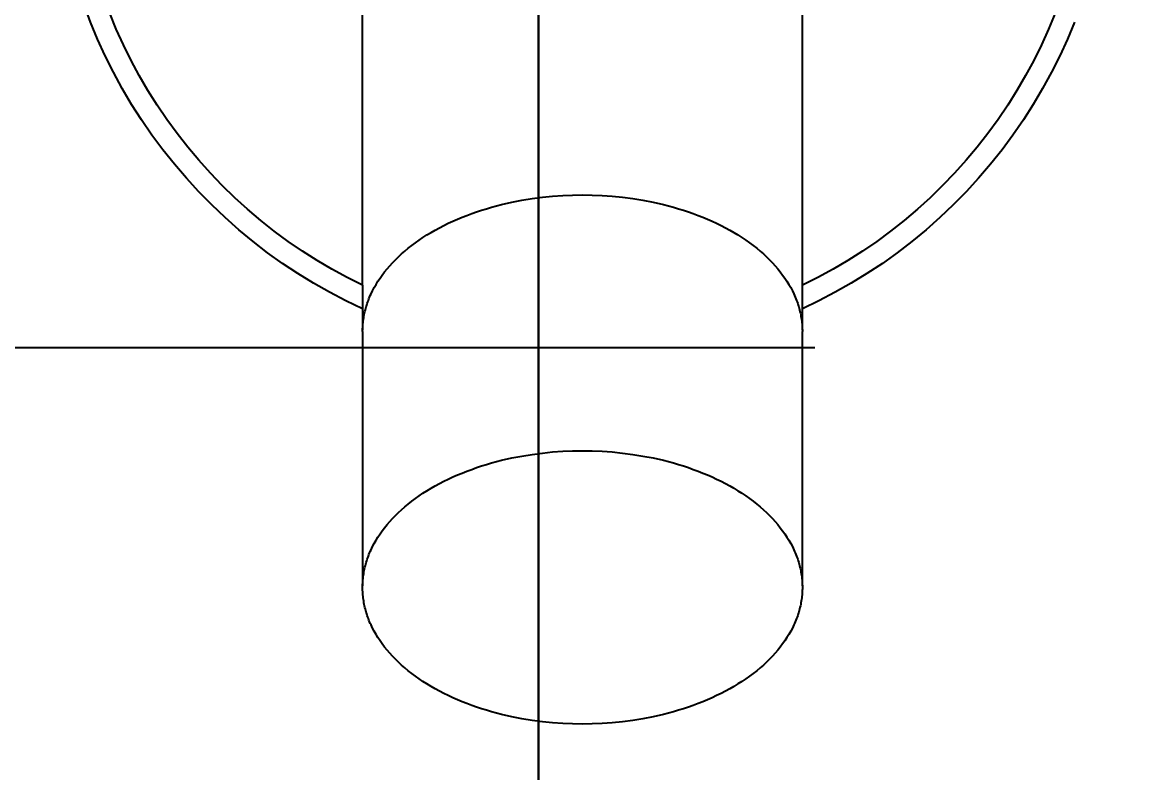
# Model space of a CAD drawing. Header units: metres. Extents: x 198 to 412, y -54 to 17.
# Drawn here: x 256.2614 to 256.3241, y -45.8582 to -45.8157 of the extents above; entities that cross this region are included whole.
import ezdxf
from ezdxf import colors
from ezdxf.entities.mleader import LeaderData, LeaderLine
from ezdxf.math import Vec2, Vec3

# ---------------------------------------------------------------- set-up
doc = ezdxf.new("R2010")
doc.units = ezdxf.units.M
doc.header["$LTSCALE"] = 10
for name, color, linetype in [('01', 1, 'Continuous'), ('A-TEXTOS', 2, 'Continuous'), ('TCOTA', 1, 'Continuous'), ('TM-REVEST', 252, 'Continuous')]:
    doc.layers.add(name, color=color, linetype=linetype)
doc.styles.add('ARIAL', font='arial.ttf')
doc.dimstyles.new('ST-COTA-25', dxfattribs={"dimscale": 0.25, "dimtxt": 0.18, "dimasz": 0.1, "dimexe": 0.18, "dimexo": 0.0625, "dimgap": 0.09, "dimtad": 1, "dimzin": 4, "dimdsep": 46, "dimtxsty": 'ARIAL', "dimblk1": 'COTA_N', "dimblk2": 'COTA_N', "dimsah": 1, "dimcen": 0.09, "dimclrd": 8, "dimclre": 8, "dimclrt": 1, "dimadec": 0, "dimazin": 0, "dimtfac": 1, "dimtix": 1, "dimtmove": 0, "dimatfit": 3, "dimldrblk": 'COTA_N', "dimfxl": 0.18, "dimtolj": 1, "dimtzin": 0, "dimarcsym": 0})

# ---------------------------------------------------------------- blocks, each defined once
blk = doc.blocks.new('COTA_N')
for p, q in [((0, 0.5), (0, -0.5)), ((-1, 0), (0, 0))]:
    blk.add_line(p, q)
at = {"color": 3, "const_width": 0.065}
blk.add_lwpolyline([(0.1414, 0.1414), (0.2828, 0.2828), (0, 0), (-0.1414, -0.1414), (-0.2828, -0.2828)], dxfattribs=at)
blk = doc.blocks.new('*D410')
at = {"layer": 'Defpoints', "color": 0, "transparency": 16777216}
for p in [(255.931619, -44.483726), (256.293391, -44.483726), (256.352338, -46.5334)]:
    blk.add_point(p, dxfattribs=at)
at = {"layer": 'TCOTA', "color": 8, "lineweight": -2, "transparency": 16777216}
for p, q in [((256.277766, -44.483726), (255.886619, -44.483726)), ((255.931619, -46.5084), (255.931619, -44.508726)), ((256.336713, -46.5334), (255.886619, -46.5334))]:
    blk.add_line(p, q, dxfattribs=at)
at = {"layer": 'TCOTA', "color": 8, "lineweight": -2, "transparency": 16777216, "xscale": 0.025, "yscale": 0.025, "zscale": 0.025}
for p, rotation in [((255.931619, -44.483726), 90), ((255.931619, -46.5334), 270)]:
    blk.add_blockref('COTA_N', p, dxfattribs=dict(at, rotation=rotation))
at = {"layer": 'TCOTA', "color": 2, "transparency": 16777216, "insert": (255.886143, -45.508563), "char_height": 0.045, "attachment_point": 5, "rotation": 90, "style": 'ARIAL'}
blk.add_mtext('\\A1;2.05', dxfattribs=at)
blk = doc.blocks.new('*D411')
at = {"layer": 'Defpoints', "color": 0, "transparency": 16777216}
for p in [(256.321918, -45.83412), (256.085918, -46.5334), (256.321918, -46.5334)]:
    blk.add_point(p, dxfattribs=at)
at = {"layer": 'TCOTA', "color": 8, "lineweight": -2, "transparency": 16777216}
for p, q in [((256.306293, -45.83412), (256.040918, -45.83412)), ((256.085918, -45.85912), (256.085918, -46.5084)), ((256.306293, -46.5334), (256.040918, -46.5334))]:
    blk.add_line(p, q, dxfattribs=at)
at = {"layer": 'TCOTA', "color": 8, "lineweight": -2, "transparency": 16777216, "xscale": 0.025, "yscale": 0.025, "zscale": 0.025}
for p, rotation in [((256.085918, -45.83412), 90), ((256.085918, -46.5334), 270)]:
    blk.add_blockref('COTA_N', p, dxfattribs=dict(at, rotation=rotation))
at = {"layer": 'TCOTA', "color": 2, "transparency": 16777216, "insert": (256.040442, -46.18376), "char_height": 0.045, "attachment_point": 5, "rotation": 90, "style": 'ARIAL'}
blk.add_mtext('\\A1;.70', dxfattribs=at)
blk = doc.blocks.new('juego de ducha california')
for p, q in [((493.24222, 11757.222698, 0), (493.24222, 11757.251227, 0)), ((493.267157, 11757.225235, 0), (493.267157, 11757.251227, 0)), ((493.282582, 11757.240153, 0), (493.282949, 11757.24113, 0)), ((493.227883, 11757.240665, 0), (493.228257, 11757.239759, 0)), ((493.28112, 11757.239759, 0), (493.281494, 11757.240665, 0)), ((493.226795, 11757.240153, 0), (493.227196, 11757.23919, 0)), ((493.228257, 11757.239759, 0), (493.228661, 11757.238866, 0)), ((493.280716, 11757.238866, 0), (493.28112, 11757.239759, 0)), ((493.282181, 11757.23919, 0), (493.282582, 11757.240153, 0)), ((493.227196, 11757.23919, 0), (493.22763, 11757.238241, 0)), ((493.281747, 11757.238241, 0), (493.282181, 11757.23919, 0)), ((493.228661, 11757.238866, 0), (493.229096, 11757.237988, 0)), ((493.280281, 11757.237988, 0), (493.280716, 11757.238866, 0)), ((493.22763, 11757.238241, 0), (493.228097, 11757.237308, 0)), ((493.229096, 11757.237988, 0), (493.22956, 11757.237125, 0)), ((493.279817, 11757.237125, 0), (493.280281, 11757.237988, 0)), ((493.28128, 11757.237308, 0), (493.281747, 11757.238241, 0)), ((493.228097, 11757.237308, 0), (493.228596, 11757.236392, 0)), ((493.22956, 11757.237125, 0), (493.230053, 11757.236278, 0)), ((493.279324, 11757.236278, 0), (493.279817, 11757.237125, 0)), ((493.280781, 11757.236392, 0), (493.28128, 11757.237308, 0)), ((493.228596, 11757.236392, 0), (493.229126, 11757.235493, 0)), ((493.230053, 11757.236278, 0), (493.230575, 11757.235448, 0)), ((493.278802, 11757.235448, 0), (493.279324, 11757.236278, 0)), ((493.28025, 11757.235493, 0), (493.280781, 11757.236392, 0)), ((493.229126, 11757.235493, 0), (493.229688, 11757.234614, 0)), ((493.230575, 11757.235448, 0), (493.231125, 11757.234637, 0)), ((493.278252, 11757.234637, 0), (493.278802, 11757.235448, 0)), ((493.279689, 11757.234614, 0), (493.28025, 11757.235493, 0)), ((493.229688, 11757.234614, 0), (493.23028, 11757.233754, 0)), ((493.231125, 11757.234637, 0), (493.231702, 11757.233845, 0)), ((493.277675, 11757.233845, 0), (493.278252, 11757.234637, 0)), ((493.279097, 11757.233754, 0), (493.279689, 11757.234614, 0)), ((493.23028, 11757.233754, 0), (493.230901, 11757.232916, 0)), ((493.231702, 11757.233845, 0), (493.232306, 11757.233073, 0)), ((493.277071, 11757.233073, 0), (493.277675, 11757.233845, 0)), ((493.278476, 11757.232916, 0), (493.279097, 11757.233754, 0)), ((493.230901, 11757.232916, 0), (493.231551, 11757.2321, 0)), ((493.232306, 11757.233073, 0), (493.232935, 11757.232322, 0)), ((493.276442, 11757.232322, 0), (493.277071, 11757.233073, 0)), ((493.277826, 11757.2321, 0), (493.278476, 11757.232916, 0)), ((493.231551, 11757.2321, 0), (493.232229, 11757.231307, 0)), ((493.232935, 11757.232322, 0), (493.23359, 11757.231593, 0)), ((493.275787, 11757.231593, 0), (493.276442, 11757.232322, 0)), ((493.277148, 11757.231307, 0), (493.277826, 11757.2321, 0)), ((493.23359, 11757.231593, 0), (493.234269, 11757.230886, 0)), ((493.275108, 11757.230886, 0), (493.275787, 11757.231593, 0)), ((493.232229, 11757.231307, 0), (493.232934, 11757.230538, 0)), ((493.234269, 11757.230886, 0), (493.234972, 11757.230203, 0)), ((493.274405, 11757.230203, 0), (493.275108, 11757.230886, 0)), ((493.276443, 11757.230538, 0), (493.277148, 11757.231307, 0)), ((493.232934, 11757.230538, 0), (493.233666, 11757.229794, 0)), ((493.25242, 11757.230228, 0), (493.251839, 11757.230152, 0)), ((493.252996, 11757.230286, 0), (493.25242, 11757.230228, 0)), ((493.253568, 11757.230326, 0), (493.252996, 11757.230286, 0)), ((493.254133, 11757.230349, 0), (493.253568, 11757.230326, 0)), ((493.254688, 11757.230357, 0), (493.254133, 11757.230349, 0)), ((493.255244, 11757.230349, 0), (493.254688, 11757.230357, 0)), ((493.255809, 11757.230326, 0), (493.255244, 11757.230349, 0)), ((493.25638, 11757.230286, 0), (493.255809, 11757.230326, 0)), ((493.256957, 11757.230228, 0), (493.25638, 11757.230286, 0)), ((493.257538, 11757.230152, 0), (493.256957, 11757.230228, 0)), ((493.275711, 11757.229794, 0), (493.276443, 11757.230538, 0)), ((493.233666, 11757.229794, 0), (493.234423, 11757.229076, 0)), ((493.234972, 11757.230203, 0), (493.235698, 11757.229544, 0)), ((493.249526, 11757.229662, 0), (493.249243, 11757.229579, 0)), ((493.250099, 11757.229813, 0), (493.249526, 11757.229662, 0)), ((493.250677, 11757.229945, 0), (493.250099, 11757.229813, 0)), ((493.251258, 11757.230058, 0), (493.250677, 11757.229945, 0)), ((493.251839, 11757.230152, 0), (493.251258, 11757.230058, 0)), ((493.258119, 11757.230058, 0), (493.257538, 11757.230152, 0)), ((493.2587, 11757.229945, 0), (493.258119, 11757.230058, 0)), ((493.259278, 11757.229813, 0), (493.2587, 11757.229945, 0)), ((493.259851, 11757.229662, 0), (493.259278, 11757.229813, 0)), ((493.260134, 11757.229579, 0), (493.259851, 11757.229662, 0)), ((493.273679, 11757.229544, 0), (493.274405, 11757.230203, 0)), ((493.274954, 11757.229076, 0), (493.275711, 11757.229794, 0)), ((493.234423, 11757.229076, 0), (493.235204, 11757.228385, 0)), ((493.235698, 11757.229544, 0), (493.236446, 11757.228911, 0)), ((493.2476, 11757.228984, 0), (493.247339, 11757.228869, 0)), ((493.247865, 11757.229095, 0), (493.2476, 11757.228984, 0)), ((493.248135, 11757.229201, 0), (493.247865, 11757.229095, 0)), ((493.248407, 11757.229303, 0), (493.248135, 11757.229201, 0)), ((493.248683, 11757.2294, 0), (493.248407, 11757.229303, 0)), ((493.248962, 11757.229492, 0), (493.248683, 11757.2294, 0)), ((493.249243, 11757.229579, 0), (493.248962, 11757.229492, 0)), ((493.260415, 11757.229492, 0), (493.260134, 11757.229579, 0)), ((493.260694, 11757.2294, 0), (493.260415, 11757.229492, 0)), ((493.26097, 11757.229303, 0), (493.260694, 11757.2294, 0)), ((493.261242, 11757.229201, 0), (493.26097, 11757.229303, 0)), ((493.261512, 11757.229095, 0), (493.261242, 11757.229201, 0)), ((493.261777, 11757.228984, 0), (493.261512, 11757.229095, 0)), ((493.262038, 11757.228869, 0), (493.261777, 11757.228984, 0)), ((493.272931, 11757.228911, 0), (493.273679, 11757.229544, 0)), ((493.274173, 11757.228385, 0), (493.274954, 11757.229076, 0)), ((493.235204, 11757.228385, 0), (493.236009, 11757.227721, 0)), ((493.236446, 11757.228911, 0), (493.237214, 11757.228303, 0)), ((493.24634, 11757.228365, 0), (493.246103, 11757.228229, 0)), ((493.246582, 11757.228497, 0), (493.24634, 11757.228365, 0)), ((493.246829, 11757.228625, 0), (493.246582, 11757.228497, 0)), ((493.247082, 11757.228749, 0), (493.246829, 11757.228625, 0)), ((493.247339, 11757.228869, 0), (493.247082, 11757.228749, 0)), ((493.262295, 11757.228749, 0), (493.262038, 11757.228869, 0)), ((493.262548, 11757.228625, 0), (493.262295, 11757.228749, 0)), ((493.262795, 11757.228497, 0), (493.262548, 11757.228625, 0)), ((493.263037, 11757.228365, 0), (493.262795, 11757.228497, 0)), ((493.263274, 11757.228229, 0), (493.263037, 11757.228365, 0)), ((493.272162, 11757.228303, 0), (493.272931, 11757.228911, 0)), ((493.273367, 11757.227721, 0), (493.274173, 11757.228385, 0)), ((493.236009, 11757.227721, 0), (493.236837, 11757.227085, 0)), ((493.237214, 11757.228303, 0), (493.238004, 11757.227722, 0)), ((493.238004, 11757.227722, 0), (493.238812, 11757.227168, 0)), ((493.245427, 11757.227798, 0), (493.245214, 11757.227648, 0)), ((493.245646, 11757.227945, 0), (493.245427, 11757.227798, 0)), ((493.245872, 11757.228089, 0), (493.245646, 11757.227945, 0)), ((493.246103, 11757.228229, 0), (493.245872, 11757.228089, 0)), ((493.263505, 11757.228089, 0), (493.263274, 11757.228229, 0)), ((493.263731, 11757.227945, 0), (493.263505, 11757.228089, 0)), ((493.26395, 11757.227798, 0), (493.263731, 11757.227945, 0)), ((493.264162, 11757.227648, 0), (493.26395, 11757.227798, 0)), ((493.270565, 11757.227168, 0), (493.271373, 11757.227722, 0)), ((493.271373, 11757.227722, 0), (493.272162, 11757.228303, 0)), ((493.27254, 11757.227085, 0), (493.273367, 11757.227721, 0)), ((493.236837, 11757.227085, 0), (493.237686, 11757.226479, 0)), ((493.238812, 11757.227168, 0), (493.239639, 11757.226641, 0)), ((493.244616, 11757.227177, 0), (493.24443, 11757.227015, 0)), ((493.244809, 11757.227337, 0), (493.244616, 11757.227177, 0)), ((493.245008, 11757.227494, 0), (493.244809, 11757.227337, 0)), ((493.245214, 11757.227648, 0), (493.245008, 11757.227494, 0)), ((493.264369, 11757.227494, 0), (493.264162, 11757.227648, 0)), ((493.264568, 11757.227337, 0), (493.264369, 11757.227494, 0)), ((493.264761, 11757.227177, 0), (493.264568, 11757.227337, 0)), ((493.264946, 11757.227015, 0), (493.264761, 11757.227177, 0)), ((493.269738, 11757.226641, 0), (493.270565, 11757.227168, 0)), ((493.271691, 11757.226479, 0), (493.27254, 11757.227085, 0)), ((493.237686, 11757.226479, 0), (493.238556, 11757.225903, 0)), ((493.239639, 11757.226641, 0), (493.240483, 11757.226143, 0)), ((493.243917, 11757.226514, 0), (493.243761, 11757.226343, 0)), ((493.244081, 11757.226683, 0), (493.243917, 11757.226514, 0)), ((493.244252, 11757.22685, 0), (493.244081, 11757.226683, 0)), ((493.24443, 11757.227015, 0), (493.244252, 11757.22685, 0)), ((493.265125, 11757.22685, 0), (493.264946, 11757.227015, 0)), ((493.265296, 11757.226683, 0), (493.265125, 11757.22685, 0)), ((493.26546, 11757.226514, 0), (493.265296, 11757.226683, 0)), ((493.265616, 11757.226343, 0), (493.26546, 11757.226514, 0)), ((493.268894, 11757.226143, 0), (493.269738, 11757.226641, 0)), ((493.270821, 11757.225903, 0), (493.271691, 11757.226479, 0)), ((493.238556, 11757.225903, 0), (493.239445, 11757.225357, 0)), ((493.240483, 11757.226143, 0), (493.241344, 11757.225675, 0)), ((493.243338, 11757.225819, 0), (493.243213, 11757.225641, 0)), ((493.243472, 11757.225995, 0), (493.243338, 11757.225819, 0)), ((493.243613, 11757.226169, 0), (493.243472, 11757.225995, 0)), ((493.243761, 11757.226343, 0), (493.243613, 11757.226169, 0)), ((493.265764, 11757.226169, 0), (493.265616, 11757.226343, 0)), ((493.265905, 11757.225995, 0), (493.265764, 11757.226169, 0)), ((493.266039, 11757.225819, 0), (493.265905, 11757.225995, 0)), ((493.266164, 11757.225641, 0), (493.266039, 11757.225819, 0)), ((493.268033, 11757.225675, 0), (493.268894, 11757.226143, 0)), ((493.269931, 11757.225357, 0), (493.270821, 11757.225903, 0)), ((493.239445, 11757.225357, 0), (493.240353, 11757.224843, 0)), ((493.241344, 11757.225675, 0), (493.24222, 11757.225235, 0)), ((493.242985, 11757.225284, 0), (493.242883, 11757.225104, 0)), ((493.243095, 11757.225463, 0), (493.242985, 11757.225284, 0)), ((493.243213, 11757.225641, 0), (493.243095, 11757.225463, 0)), ((493.266282, 11757.225463, 0), (493.266164, 11757.225641, 0)), ((493.266392, 11757.225284, 0), (493.266282, 11757.225463, 0)), ((493.266494, 11757.225104, 0), (493.266392, 11757.225284, 0)), ((493.267157, 11757.225235, 0), (493.268033, 11757.225675, 0)), ((493.267157, 11757.225235, 0), (493.267157, 11757.222698, 0)), ((493.269024, 11757.224843, 0), (493.269931, 11757.225357, 0)), ((493.240353, 11757.224843, 0), (493.241278, 11757.22436, 0)), ((493.242621, 11757.224563, 0), (493.242585, 11757.224472, 0)), ((493.24266, 11757.224653, 0), (493.242621, 11757.224563, 0)), ((493.242701, 11757.224743, 0), (493.24266, 11757.224653, 0)), ((493.242788, 11757.224924, 0), (493.242701, 11757.224743, 0)), ((493.242883, 11757.225104, 0), (493.242788, 11757.224924, 0)), ((493.266589, 11757.224924, 0), (493.266494, 11757.225104, 0)), ((493.266676, 11757.224743, 0), (493.266589, 11757.224924, 0)), ((493.266717, 11757.224653, 0), (493.266676, 11757.224743, 0)), ((493.266755, 11757.224563, 0), (493.266717, 11757.224653, 0)), ((493.266792, 11757.224472, 0), (493.266755, 11757.224563, 0)), ((493.268099, 11757.22436, 0), (493.269024, 11757.224843, 0)), ((493.241278, 11757.22436, 0), (493.24222, 11757.22391, 0)), ((493.242428, 11757.224022, 0), (493.242402, 11757.223932, 0)), ((493.242455, 11757.224111, 0), (493.242428, 11757.224022, 0)), ((493.242485, 11757.224202, 0), (493.242455, 11757.224111, 0)), ((493.242516, 11757.224292, 0), (493.242485, 11757.224202, 0)), ((493.242549, 11757.224382, 0), (493.242516, 11757.224292, 0)), ((493.242585, 11757.224472, 0), (493.242549, 11757.224382, 0)), ((493.266827, 11757.224382, 0), (493.266792, 11757.224472, 0)), ((493.266861, 11757.224292, 0), (493.266827, 11757.224382, 0)), ((493.266892, 11757.224202, 0), (493.266861, 11757.224292, 0)), ((493.266921, 11757.224111, 0), (493.266892, 11757.224202, 0)), ((493.266949, 11757.224022, 0), (493.266921, 11757.224111, 0)), ((493.266975, 11757.223932, 0), (493.266949, 11757.224022, 0)), ((493.267157, 11757.22391, 0), (493.268099, 11757.22436, 0)), ((493.24227, 11757.223308, 0), (493.242258, 11757.22322, 0)), ((493.242284, 11757.223397, 0), (493.24227, 11757.223308, 0)), ((493.242299, 11757.223485, 0), (493.242284, 11757.223397, 0)), ((493.242316, 11757.223574, 0), (493.242299, 11757.223485, 0)), ((493.242335, 11757.223663, 0), (493.242316, 11757.223574, 0)), ((493.242355, 11757.223752, 0), (493.242335, 11757.223663, 0)), ((493.242378, 11757.223842, 0), (493.242355, 11757.223752, 0)), ((493.242402, 11757.223932, 0), (493.242378, 11757.223842, 0)), ((493.266999, 11757.223842, 0), (493.266975, 11757.223932, 0)), ((493.267021, 11757.223752, 0), (493.266999, 11757.223842, 0)), ((493.267042, 11757.223663, 0), (493.267021, 11757.223752, 0)), ((493.267061, 11757.223574, 0), (493.267042, 11757.223663, 0)), ((493.267078, 11757.223485, 0), (493.267061, 11757.223574, 0)), ((493.267093, 11757.223397, 0), (493.267078, 11757.223485, 0)), ((493.267107, 11757.223308, 0), (493.267093, 11757.223397, 0)), ((493.267119, 11757.22322, 0), (493.267107, 11757.223308, 0)), ((493.242223, 11757.222784, 0), (493.24222, 11757.222698, 0)), ((493.24222, 11757.222698, 0), (493.24222, 11757.222612, 0)), ((493.242227, 11757.222871, 0), (493.242223, 11757.222784, 0)), ((493.242232, 11757.222957, 0), (493.242227, 11757.222871, 0)), ((493.242239, 11757.223045, 0), (493.242232, 11757.222957, 0)), ((493.242248, 11757.223132, 0), (493.242239, 11757.223045, 0)), ((493.242258, 11757.22322, 0), (493.242248, 11757.223132, 0)), ((493.267129, 11757.223132, 0), (493.267119, 11757.22322, 0)), ((493.267138, 11757.223045, 0), (493.267129, 11757.223132, 0)), ((493.267145, 11757.222957, 0), (493.267138, 11757.223045, 0)), ((493.26715, 11757.222871, 0), (493.267145, 11757.222957, 0)), ((493.267154, 11757.222784, 0), (493.26715, 11757.222871, 0)), ((493.267157, 11757.222698, 0), (493.267154, 11757.222784, 0)), ((493.267157, 11757.222612, 0), (493.267157, 11757.222698, 0)), ((493.24222, 11757.2082, 0), (493.24222, 11757.222612, 0)), ((493.267157, 11757.222612, 0), (493.267157, 11757.2082, 0)), ((493.252996, 11757.215787, 0), (493.25242, 11757.21573, 0)), ((493.253568, 11757.215828, 0), (493.252996, 11757.215787, 0)), ((493.254133, 11757.215851, 0), (493.253568, 11757.215828, 0)), ((493.254688, 11757.215859, 0), (493.254133, 11757.215851, 0)), ((493.255244, 11757.215851, 0), (493.254688, 11757.215859, 0)), ((493.255809, 11757.215828, 0), (493.255244, 11757.215851, 0)), ((493.25638, 11757.215787, 0), (493.255809, 11757.215828, 0)), ((493.256957, 11757.21573, 0), (493.25638, 11757.215787, 0)), ((493.249526, 11757.215164, 0), (493.249243, 11757.215081, 0)), ((493.250099, 11757.215315, 0), (493.249526, 11757.215164, 0)), ((493.250677, 11757.215447, 0), (493.250099, 11757.215315, 0)), ((493.251258, 11757.21556, 0), (493.250677, 11757.215447, 0)), ((493.251839, 11757.215654, 0), (493.251258, 11757.21556, 0)), ((493.25242, 11757.21573, 0), (493.251839, 11757.215654, 0)), ((493.257538, 11757.215654, 0), (493.256957, 11757.21573, 0)), ((493.258119, 11757.21556, 0), (493.257538, 11757.215654, 0)), ((493.2587, 11757.215447, 0), (493.258119, 11757.21556, 0)), ((493.259278, 11757.215315, 0), (493.2587, 11757.215447, 0)), ((493.259851, 11757.215164, 0), (493.259278, 11757.215315, 0)), ((493.260134, 11757.215081, 0), (493.259851, 11757.215164, 0)), ((493.247865, 11757.214596, 0), (493.2476, 11757.214486, 0)), ((493.248135, 11757.214703, 0), (493.247865, 11757.214596, 0)), ((493.248407, 11757.214804, 0), (493.248135, 11757.214703, 0)), ((493.248683, 11757.214901, 0), (493.248407, 11757.214804, 0)), ((493.248962, 11757.214994, 0), (493.248683, 11757.214901, 0)), ((493.249243, 11757.215081, 0), (493.248962, 11757.214994, 0)), ((493.260415, 11757.214994, 0), (493.260134, 11757.215081, 0)), ((493.260694, 11757.214901, 0), (493.260415, 11757.214994, 0)), ((493.26097, 11757.214804, 0), (493.260694, 11757.214901, 0)), ((493.261242, 11757.214703, 0), (493.26097, 11757.214804, 0)), ((493.261512, 11757.214596, 0), (493.261242, 11757.214703, 0)), ((493.261777, 11757.214486, 0), (493.261512, 11757.214596, 0)), ((493.246582, 11757.213999, 0), (493.24634, 11757.213866, 0)), ((493.246829, 11757.214127, 0), (493.246582, 11757.213999, 0)), ((493.247082, 11757.214251, 0), (493.246829, 11757.214127, 0)), ((493.247339, 11757.21437, 0), (493.247082, 11757.214251, 0)), ((493.2476, 11757.214486, 0), (493.247339, 11757.21437, 0)), ((493.262038, 11757.21437, 0), (493.261777, 11757.214486, 0)), ((493.262295, 11757.214251, 0), (493.262038, 11757.21437, 0)), ((493.262548, 11757.214127, 0), (493.262295, 11757.214251, 0)), ((493.262795, 11757.213999, 0), (493.262548, 11757.214127, 0)), ((493.263037, 11757.213866, 0), (493.262795, 11757.213999, 0)), ((493.245427, 11757.2133, 0), (493.245214, 11757.213149, 0)), ((493.245646, 11757.213447, 0), (493.245427, 11757.2133, 0)), ((493.245872, 11757.21359, 0), (493.245646, 11757.213447, 0)), ((493.246103, 11757.21373, 0), (493.245872, 11757.21359, 0)), ((493.24634, 11757.213866, 0), (493.246103, 11757.21373, 0)), ((493.263274, 11757.21373, 0), (493.263037, 11757.213866, 0)), ((493.263505, 11757.21359, 0), (493.263274, 11757.21373, 0)), ((493.263731, 11757.213447, 0), (493.263505, 11757.21359, 0)), ((493.26395, 11757.2133, 0), (493.263731, 11757.213447, 0)), ((493.264162, 11757.213149, 0), (493.26395, 11757.2133, 0)), ((493.244616, 11757.212679, 0), (493.24443, 11757.212517, 0)), ((493.244809, 11757.212839, 0), (493.244616, 11757.212679, 0)), ((493.245008, 11757.212996, 0), (493.244809, 11757.212839, 0)), ((493.245214, 11757.213149, 0), (493.245008, 11757.212996, 0)), ((493.264369, 11757.212996, 0), (493.264162, 11757.213149, 0)), ((493.264568, 11757.212839, 0), (493.264369, 11757.212996, 0)), ((493.264761, 11757.212679, 0), (493.264568, 11757.212839, 0)), ((493.264946, 11757.212517, 0), (493.264761, 11757.212679, 0)), ((493.243917, 11757.212015, 0), (493.243761, 11757.211844, 0)), ((493.244081, 11757.212185, 0), (493.243917, 11757.212015, 0)), ((493.244252, 11757.212352, 0), (493.244081, 11757.212185, 0)), ((493.24443, 11757.212517, 0), (493.244252, 11757.212352, 0)), ((493.265125, 11757.212352, 0), (493.264946, 11757.212517, 0)), ((493.265296, 11757.212185, 0), (493.265125, 11757.212352, 0)), ((493.26546, 11757.212015, 0), (493.265296, 11757.212185, 0)), ((493.265616, 11757.211844, 0), (493.26546, 11757.212015, 0)), ((493.243472, 11757.211496, 0), (493.243338, 11757.21132, 0)), ((493.243613, 11757.211671, 0), (493.243472, 11757.211496, 0)), ((493.243761, 11757.211844, 0), (493.243613, 11757.211671, 0)), ((493.265764, 11757.211671, 0), (493.265616, 11757.211844, 0)), ((493.265905, 11757.211496, 0), (493.265764, 11757.211671, 0)), ((493.266039, 11757.21132, 0), (493.265905, 11757.211496, 0)), ((493.242985, 11757.210786, 0), (493.242883, 11757.210606, 0)), ((493.243095, 11757.210965, 0), (493.242985, 11757.210786, 0)), ((493.243213, 11757.211143, 0), (493.243095, 11757.210965, 0)), ((493.243338, 11757.21132, 0), (493.243213, 11757.211143, 0)), ((493.266164, 11757.211143, 0), (493.266039, 11757.21132, 0)), ((493.266282, 11757.210965, 0), (493.266164, 11757.211143, 0)), ((493.266392, 11757.210786, 0), (493.266282, 11757.210965, 0)), ((493.266494, 11757.210606, 0), (493.266392, 11757.210786, 0)), ((493.24266, 11757.210155, 0), (493.242621, 11757.210064, 0)), ((493.242701, 11757.210245, 0), (493.24266, 11757.210155, 0)), ((493.242788, 11757.210426, 0), (493.242701, 11757.210245, 0)), ((493.242883, 11757.210606, 0), (493.242788, 11757.210426, 0)), ((493.266589, 11757.210426, 0), (493.266494, 11757.210606, 0)), ((493.266676, 11757.210245, 0), (493.266589, 11757.210426, 0)), ((493.266717, 11757.210155, 0), (493.266676, 11757.210245, 0)), ((493.266755, 11757.210064, 0), (493.266717, 11757.210155, 0)), ((493.242428, 11757.209523, 0), (493.242402, 11757.209433, 0)), ((493.242455, 11757.209613, 0), (493.242428, 11757.209523, 0)), ((493.242485, 11757.209703, 0), (493.242455, 11757.209613, 0)), ((493.242516, 11757.209793, 0), (493.242485, 11757.209703, 0)), ((493.242549, 11757.209884, 0), (493.242516, 11757.209793, 0)), ((493.242585, 11757.209974, 0), (493.242549, 11757.209884, 0)), ((493.242621, 11757.210064, 0), (493.242585, 11757.209974, 0)), ((493.266792, 11757.209974, 0), (493.266755, 11757.210064, 0)), ((493.266827, 11757.209884, 0), (493.266792, 11757.209974, 0)), ((493.266861, 11757.209793, 0), (493.266827, 11757.209884, 0)), ((493.266892, 11757.209703, 0), (493.266861, 11757.209793, 0)), ((493.266921, 11757.209613, 0), (493.266892, 11757.209703, 0)), ((493.266949, 11757.209523, 0), (493.266921, 11757.209613, 0)), ((493.266975, 11757.209433, 0), (493.266949, 11757.209523, 0)), ((493.242284, 11757.208898, 0), (493.24227, 11757.20881, 0)), ((493.242299, 11757.208987, 0), (493.242284, 11757.208898, 0)), ((493.242316, 11757.209076, 0), (493.242299, 11757.208987, 0)), ((493.242335, 11757.209165, 0), (493.242316, 11757.209076, 0)), ((493.242355, 11757.209254, 0), (493.242335, 11757.209165, 0)), ((493.242378, 11757.209344, 0), (493.242355, 11757.209254, 0)), ((493.242402, 11757.209433, 0), (493.242378, 11757.209344, 0)), ((493.266999, 11757.209344, 0), (493.266975, 11757.209433, 0)), ((493.267021, 11757.209254, 0), (493.266999, 11757.209344, 0)), ((493.267042, 11757.209165, 0), (493.267021, 11757.209254, 0)), ((493.267061, 11757.209076, 0), (493.267042, 11757.209165, 0)), ((493.267078, 11757.208987, 0), (493.267061, 11757.209076, 0)), ((493.267093, 11757.208898, 0), (493.267078, 11757.208987, 0)), ((493.267107, 11757.20881, 0), (493.267093, 11757.208898, 0)), ((493.242223, 11757.208286, 0), (493.24222, 11757.2082, 0)), ((493.242227, 11757.208372, 0), (493.242223, 11757.208286, 0)), ((493.242232, 11757.208459, 0), (493.242227, 11757.208372, 0)), ((493.242239, 11757.208546, 0), (493.242232, 11757.208459, 0)), ((493.242248, 11757.208634, 0), (493.242239, 11757.208546, 0)), ((493.242258, 11757.208722, 0), (493.242248, 11757.208634, 0)), ((493.24227, 11757.20881, 0), (493.242258, 11757.208722, 0)), ((493.267119, 11757.208722, 0), (493.267107, 11757.20881, 0)), ((493.267129, 11757.208634, 0), (493.267119, 11757.208722, 0)), ((493.267138, 11757.208546, 0), (493.267129, 11757.208634, 0)), ((493.267145, 11757.208459, 0), (493.267138, 11757.208546, 0)), ((493.26715, 11757.208372, 0), (493.267145, 11757.208459, 0)), ((493.267154, 11757.208286, 0), (493.26715, 11757.208372, 0)), ((493.267157, 11757.2082, 0), (493.267154, 11757.208286, 0)), ((493.24222, 11757.2082, 0), (493.24222, 11757.208114, 0)), ((493.24222, 11757.208114, 0), (493.24222, 11757.208028, 0)), ((493.24222, 11757.208028, 0), (493.242223, 11757.207942, 0)), ((493.242223, 11757.207942, 0), (493.242227, 11757.207855, 0)), ((493.242227, 11757.207855, 0), (493.242232, 11757.207769, 0)), ((493.242232, 11757.207769, 0), (493.242239, 11757.207681, 0)), ((493.242239, 11757.207681, 0), (493.242248, 11757.207594, 0)), ((493.267129, 11757.207594, 0), (493.267138, 11757.207681, 0)), ((493.267138, 11757.207681, 0), (493.267145, 11757.207769, 0)), ((493.267145, 11757.207769, 0), (493.26715, 11757.207855, 0)), ((493.26715, 11757.207855, 0), (493.267154, 11757.207942, 0)), ((493.267154, 11757.207942, 0), (493.267157, 11757.208028, 0)), ((493.267157, 11757.208114, 0), (493.267157, 11757.2082, 0)), ((493.267157, 11757.208028, 0), (493.267157, 11757.208114, 0)), ((493.242248, 11757.207594, 0), (493.242258, 11757.207506, 0)), ((493.242258, 11757.207506, 0), (493.24227, 11757.207418, 0)), ((493.24227, 11757.207418, 0), (493.242284, 11757.20733, 0)), ((493.242284, 11757.20733, 0), (493.242299, 11757.207241, 0)), ((493.242299, 11757.207241, 0), (493.242316, 11757.207152, 0)), ((493.242316, 11757.207152, 0), (493.242335, 11757.207063, 0)), ((493.242335, 11757.207063, 0), (493.242355, 11757.206974, 0)), ((493.267021, 11757.206974, 0), (493.267042, 11757.207063, 0)), ((493.267042, 11757.207063, 0), (493.267061, 11757.207152, 0)), ((493.267061, 11757.207152, 0), (493.267078, 11757.207241, 0)), ((493.267078, 11757.207241, 0), (493.267093, 11757.20733, 0)), ((493.267093, 11757.20733, 0), (493.267107, 11757.207418, 0)), ((493.267107, 11757.207418, 0), (493.267119, 11757.207506, 0)), ((493.267119, 11757.207506, 0), (493.267129, 11757.207594, 0)), ((493.242355, 11757.206974, 0), (493.242378, 11757.206884, 0)), ((493.242378, 11757.206884, 0), (493.242402, 11757.206794, 0)), ((493.242402, 11757.206794, 0), (493.242428, 11757.206705, 0)), ((493.242428, 11757.206705, 0), (493.242455, 11757.206615, 0)), ((493.242455, 11757.206615, 0), (493.242485, 11757.206525, 0)), ((493.242485, 11757.206525, 0), (493.242516, 11757.206434, 0)), ((493.242516, 11757.206434, 0), (493.242549, 11757.206344, 0)), ((493.266827, 11757.206344, 0), (493.266861, 11757.206434, 0)), ((493.266861, 11757.206434, 0), (493.266892, 11757.206525, 0)), ((493.266892, 11757.206525, 0), (493.266921, 11757.206615, 0)), ((493.266921, 11757.206615, 0), (493.266949, 11757.206705, 0)), ((493.266949, 11757.206705, 0), (493.266975, 11757.206794, 0)), ((493.266975, 11757.206794, 0), (493.266999, 11757.206884, 0)), ((493.266999, 11757.206884, 0), (493.267021, 11757.206974, 0)), ((493.242549, 11757.206344, 0), (493.242585, 11757.206254, 0)), ((493.242585, 11757.206254, 0), (493.242621, 11757.206163, 0)), ((493.242621, 11757.206163, 0), (493.24266, 11757.206073, 0)), ((493.24266, 11757.206073, 0), (493.242701, 11757.205983, 0)), ((493.242701, 11757.205983, 0), (493.242788, 11757.205802, 0)), ((493.242788, 11757.205802, 0), (493.242883, 11757.205622, 0)), ((493.266494, 11757.205622, 0), (493.266589, 11757.205802, 0)), ((493.266589, 11757.205802, 0), (493.266676, 11757.205983, 0)), ((493.266676, 11757.205983, 0), (493.266717, 11757.206073, 0)), ((493.266717, 11757.206073, 0), (493.266755, 11757.206163, 0)), ((493.266755, 11757.206163, 0), (493.266792, 11757.206254, 0)), ((493.266792, 11757.206254, 0), (493.266827, 11757.206344, 0)), ((493.242883, 11757.205622, 0), (493.242985, 11757.205442, 0)), ((493.242985, 11757.205442, 0), (493.243095, 11757.205263, 0)), ((493.243095, 11757.205263, 0), (493.243213, 11757.205085, 0)), ((493.266164, 11757.205085, 0), (493.266282, 11757.205263, 0)), ((493.266282, 11757.205263, 0), (493.266392, 11757.205442, 0)), ((493.266392, 11757.205442, 0), (493.266494, 11757.205622, 0)), ((493.243213, 11757.205085, 0), (493.243338, 11757.204907, 0)), ((493.243338, 11757.204907, 0), (493.243472, 11757.204731, 0)), ((493.243472, 11757.204731, 0), (493.243613, 11757.204557, 0)), ((493.243613, 11757.204557, 0), (493.243761, 11757.204384, 0)), ((493.265616, 11757.204384, 0), (493.265764, 11757.204557, 0)), ((493.265764, 11757.204557, 0), (493.265905, 11757.204731, 0)), ((493.265905, 11757.204731, 0), (493.266039, 11757.204907, 0)), ((493.266039, 11757.204907, 0), (493.266164, 11757.205085, 0)), ((493.243761, 11757.204384, 0), (493.243917, 11757.204212, 0)), ((493.243917, 11757.204212, 0), (493.244081, 11757.204043, 0)), ((493.244081, 11757.204043, 0), (493.244252, 11757.203876, 0)), ((493.244252, 11757.203876, 0), (493.24443, 11757.203711, 0)), ((493.264946, 11757.203711, 0), (493.265125, 11757.203876, 0)), ((493.265125, 11757.203876, 0), (493.265296, 11757.204043, 0)), ((493.265296, 11757.204043, 0), (493.26546, 11757.204212, 0)), ((493.26546, 11757.204212, 0), (493.265616, 11757.204384, 0)), ((493.24443, 11757.203711, 0), (493.244616, 11757.203549, 0)), ((493.244616, 11757.203549, 0), (493.244809, 11757.203389, 0)), ((493.244809, 11757.203389, 0), (493.245008, 11757.203232, 0)), ((493.245008, 11757.203232, 0), (493.245214, 11757.203079, 0)), ((493.264162, 11757.203079, 0), (493.264369, 11757.203232, 0)), ((493.264369, 11757.203232, 0), (493.264568, 11757.203389, 0)), ((493.264568, 11757.203389, 0), (493.264761, 11757.203549, 0)), ((493.264761, 11757.203549, 0), (493.264946, 11757.203711, 0)), ((493.245214, 11757.203079, 0), (493.245427, 11757.202928, 0)), ((493.245427, 11757.202928, 0), (493.245646, 11757.202781, 0)), ((493.245646, 11757.202781, 0), (493.245872, 11757.202637, 0)), ((493.245872, 11757.202637, 0), (493.246103, 11757.202497, 0)), ((493.263274, 11757.202497, 0), (493.263505, 11757.202637, 0)), ((493.263505, 11757.202637, 0), (493.263731, 11757.202781, 0)), ((493.263731, 11757.202781, 0), (493.26395, 11757.202928, 0)), ((493.26395, 11757.202928, 0), (493.264162, 11757.203079, 0)), ((493.246103, 11757.202497, 0), (493.24634, 11757.202361, 0)), ((493.24634, 11757.202361, 0), (493.246582, 11757.202229, 0)), ((493.246582, 11757.202229, 0), (493.246829, 11757.202101, 0)), ((493.246829, 11757.202101, 0), (493.247082, 11757.201977, 0)), ((493.247082, 11757.201977, 0), (493.247339, 11757.201857, 0)), ((493.262038, 11757.201857, 0), (493.262295, 11757.201977, 0)), ((493.262295, 11757.201977, 0), (493.262548, 11757.202101, 0)), ((493.262548, 11757.202101, 0), (493.262795, 11757.202229, 0)), ((493.262795, 11757.202229, 0), (493.263037, 11757.202361, 0)), ((493.263037, 11757.202361, 0), (493.263274, 11757.202497, 0)), ((493.247339, 11757.201857, 0), (493.2476, 11757.201742, 0)), ((493.2476, 11757.201742, 0), (493.247865, 11757.201631, 0)), ((493.247865, 11757.201631, 0), (493.248135, 11757.201525, 0)), ((493.248135, 11757.201525, 0), (493.248407, 11757.201423, 0)), ((493.248407, 11757.201423, 0), (493.248683, 11757.201326, 0)), ((493.260694, 11757.201326, 0), (493.26097, 11757.201423, 0)), ((493.26097, 11757.201423, 0), (493.261242, 11757.201525, 0)), ((493.261242, 11757.201525, 0), (493.261512, 11757.201631, 0)), ((493.261512, 11757.201631, 0), (493.261777, 11757.201742, 0)), ((493.261777, 11757.201742, 0), (493.262038, 11757.201857, 0)), ((493.248683, 11757.201326, 0), (493.248962, 11757.201234, 0)), ((493.248962, 11757.201234, 0), (493.249243, 11757.201147, 0)), ((493.249243, 11757.201147, 0), (493.249526, 11757.201064, 0)), ((493.249526, 11757.201064, 0), (493.250099, 11757.200913, 0)), ((493.250099, 11757.200913, 0), (493.250677, 11757.200781, 0)), ((493.250677, 11757.200781, 0), (493.251258, 11757.200668, 0)), ((493.258119, 11757.200668, 0), (493.2587, 11757.200781, 0)), ((493.2587, 11757.200781, 0), (493.259278, 11757.200913, 0)), ((493.259278, 11757.200913, 0), (493.259851, 11757.201064, 0)), ((493.259851, 11757.201064, 0), (493.260134, 11757.201147, 0)), ((493.260134, 11757.201147, 0), (493.260415, 11757.201234, 0)), ((493.260415, 11757.201234, 0), (493.260694, 11757.201326, 0)), ((493.251258, 11757.200668, 0), (493.251839, 11757.200574, 0)), ((493.251839, 11757.200574, 0), (493.25242, 11757.200498, 0)), ((493.25242, 11757.200498, 0), (493.252996, 11757.200441, 0)), ((493.252996, 11757.200441, 0), (493.253568, 11757.2004, 0)), ((493.253568, 11757.2004, 0), (493.254133, 11757.200377, 0)), ((493.254133, 11757.200377, 0), (493.254688, 11757.200369, 0)), ((493.254688, 11757.200369, 0), (493.255244, 11757.200377, 0)), ((493.255244, 11757.200377, 0), (493.255809, 11757.2004, 0)), ((493.255809, 11757.2004, 0), (493.25638, 11757.200441, 0)), ((493.25638, 11757.200441, 0), (493.256957, 11757.200498, 0)), ((493.256957, 11757.200498, 0), (493.257538, 11757.200574, 0)), ((493.257538, 11757.200574, 0), (493.258119, 11757.200668, 0))]:
    blk.add_line(p, q)

msp = doc.modelspace()

# ---------------------------------------------------------------- linework, layer by layer
at = {"layer": 'TM-REVEST', "elevation": -0.000001}
for points in [[(256.290634, -46.2034), (256.290634, -45.6034), (255.858433, -45.6034), (255.858433, -46.2034), (256.280634, -46.2034)], [(256.66313, -46.2034), (256.66313, -45.6034), (256.290634, -45.6034), (256.290634, -46.2034), (256.66313, -46.2034)]]:
    msp.add_lwpolyline(points, dxfattribs=at)

# ---------------------------------------------------------------- block references
at = {"layer": '01', "xscale": -1}
msp.add_blockref('juego de ducha california', (749.547815, -11803.055808, -0.000001), dxfattribs=at)

# ---------------------------------------------------------------- dimensions: what is measured, and where the dimension line sits
at = {"layer": 'TCOTA'}
dim = msp.add_linear_dim(base=(255.931619, -44.483726, -0.000001), p1=(256.352338, -46.5334, -0.000001), p2=(256.293391, -44.483726, -0.000001), angle=90, dimstyle='ST-COTA-25', override={"dimclrt": 2}, dxfattribs=at)
dim.commit()
dim.dimension.update_dxf_attribs({"geometry": '*D410', "text_midpoint": (255.931619, -45.508563, -0.000001), "dimtype": 160})
dim = msp.add_linear_dim(base=(256.085918, -46.5334, -0.000001), p1=(256.321918, -45.83412, -0.000001), p2=(256.321918, -46.5334, -0.000001), angle=90, dimstyle='ST-COTA-25', override={"dimclrt": 2}, dxfattribs=at)
dim.commit()
dim.dimension.update_dxf_attribs({"geometry": '*D411', "text_midpoint": (256.040442, -46.18376, -0.000001)})

# ---------------------------------------------------------------- leaders
at = {"layer": 'A-TEXTOS'}
ml = msp.add_multileader_mtext('Standard', dxfattribs=at)
ml.set_content('5', color=256, style='ARIAL')
ml.set_leader_properties(color=1)
ml.build(insert=Vec2(0, 0))
ml.multileader.update_dxf_attribs({"has_text_frame": 1, "arrow_head_size": 0.08, "scale": 0.02})
ctx = ml.context
ctx.base_point, ctx.scale, ctx.char_height, ctx.arrow_head_size, ctx.landing_gap_size, ctx.plane_origin = Vec3(257.233174, -45.762021, -0.000003), 0.02, 0.08, 0.08, 0.04, Vec3(254.647999, -45.762021, -0.000003)
notes = []
notes.append((ctx, [(0, (1, 1, 0), (256.971801, -45.762021, -0.000003), (1, 0), 0.261374, [(0, [(255.642807, -45.762021, -0.000003)], 0, [])])]))
ctx.mtext.insert, ctx.mtext.flow_direction = Vec3(257.273174, -45.721339, -0.000003), 5
for ctx, leaders in notes:
    for number, flags, end, landing, length, lines in leaders:
        leader = LeaderData()
        leader.index, (leader.has_last_leader_line, leader.has_dogleg_vector, leader.attachment_direction) = number, flags
        leader.last_leader_point, leader.dogleg_vector, leader.dogleg_length = Vec3(end), Vec3(landing), length
        for number, points, colour, breaks in lines:
            line = LeaderLine()
            line.index, line.vertices, line.color, line.breaks = number, Vec3.list(points), colors.encode_raw_color(colour), breaks
            leader.lines.append(line)
        ctx.leaders.append(leader)

doc.saveas('drawing.dxf')
